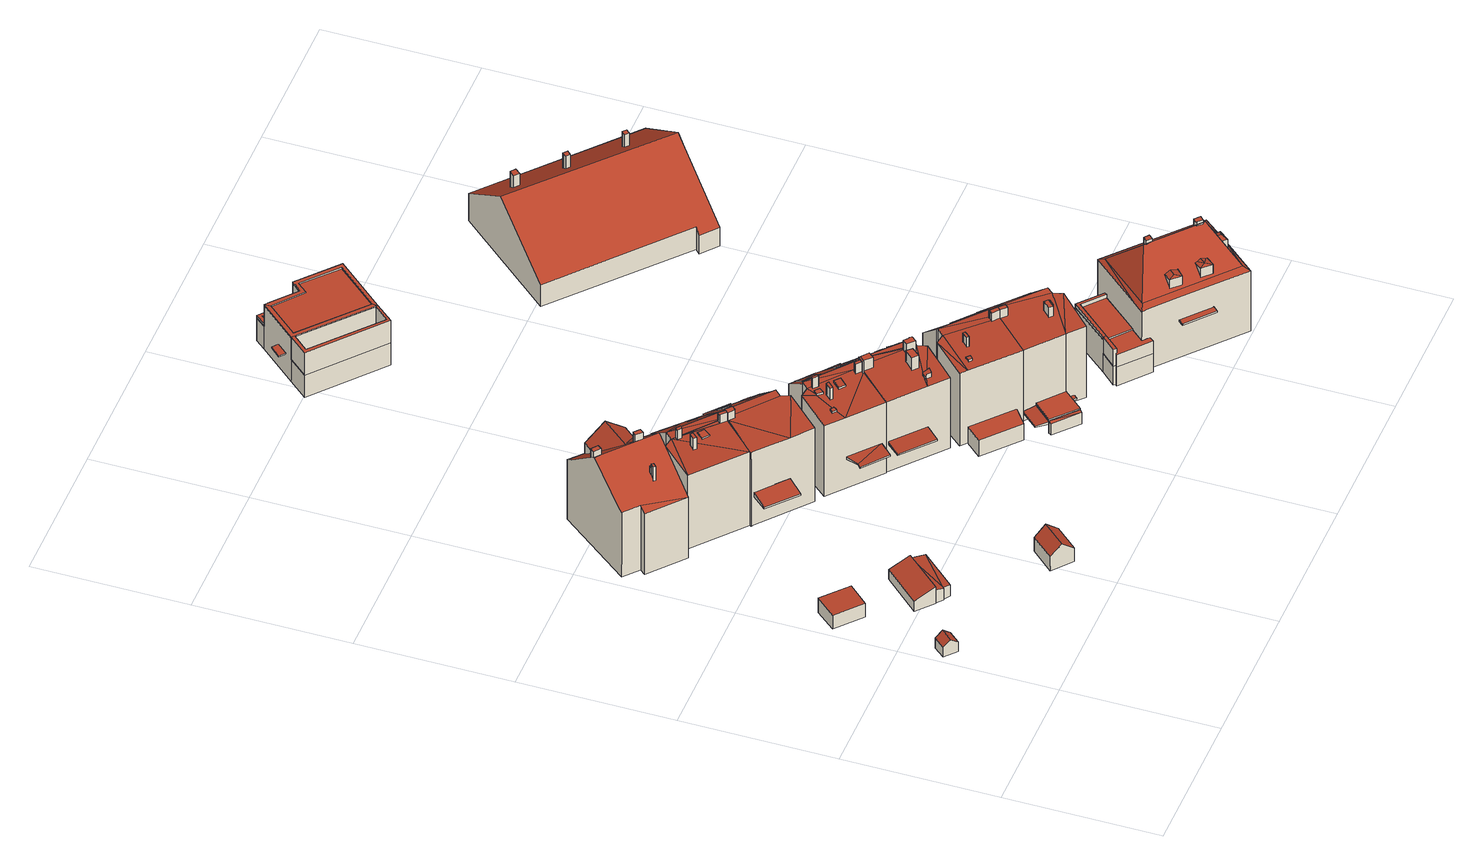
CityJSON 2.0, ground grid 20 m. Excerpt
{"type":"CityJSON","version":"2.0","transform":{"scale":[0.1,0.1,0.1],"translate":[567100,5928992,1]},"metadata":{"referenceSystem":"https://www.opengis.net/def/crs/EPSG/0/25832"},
"CityObjects":{
"building1":{"type":"Building","attributes":{"Grundfläche 2D":"3.740943","Grundhöhe NN":"1.066"},"geometry":[{"type":"Solid","lod":"3","boundaries":[[[[0,1,2,3]],[[4,0,3,5]],[[5,3,2,6,7]],[[4,5,7,8]],[[1,0,4,8,9]],[[2,1,9,6]],[[7,6,9,8]]]],"semantics":{"surfaces":[{"type":"RoofSurface"},{"type":"WallSurface"},{"type":"GroundSurface"}],"values":[[0,0,1,1,1,1,2]]}}]},
"building2":{"type":"Building","attributes":{"Grundfläche 2D":"14.213314","Grundhöhe NN":"1.284"},"geometry":[{"type":"Solid","lod":"3","boundaries":[[[[10,11,12,13]],[[11,10,14,15]],[[12,11,15,16]],[[13,12,16,17]],[[10,13,17,14]],[[15,14,17,16]]]],"semantics":{"surfaces":[{"type":"RoofSurface"},{"type":"WallSurface"},{"type":"GroundSurface"}],"values":[[0,1,1,1,1,2]]}}]},
"building3":{"type":"Building","attributes":{"Grundfläche 2D":"18.065569","Grundhöhe NN":"1.337"},"geometry":[{"type":"Solid","lod":"3","boundaries":[[[[18,19,20,21]],[[22,23,21,20]],[[23,24,18,21]],[[24,25,19,18]],[[25,22,20,19]],[[25,24,23,22]]]],"semantics":{"surfaces":[{"type":"RoofSurface"},{"type":"WallSurface"},{"type":"GroundSurface"}],"values":[[0,1,1,1,1,2]]}}]},
"building4":{"type":"Building","attributes":{"Grundfläche 2D":"13.055873","Grundhöhe NN":"1.361"},"geometry":[{"type":"Solid","lod":"3","boundaries":[[[[26,27,28,29]],[[30,26,31]],[[27,26,30]],[[32,33,29,28]],[[33,34,26,29]],[[34,35,31,26]],[[35,36,30,31]],[[36,37,27,30]],[[37,32,28,27]],[[33,32,37,36,35,34]]]],"semantics":{"surfaces":[{"type":"RoofSurface"},{"type":"WallSurface"},{"type":"GroundSurface"}],"values":[[0,0,0,1,1,1,1,1,1,2]]}}]},
"building5":{"type":"Building","attributes":{"Grundfläche 2D":"12.696480","Grundhöhe NN":"1.439"},"geometry":[{"type":"Solid","lod":"3","boundaries":[[[[38,39,40,41]],[[42,38,41,43]],[[43,41,40,44,45]],[[42,43,45,46]],[[39,38,42,46,47]],[[40,39,47,44]],[[45,44,47,46]]]],"semantics":{"surfaces":[{"type":"RoofSurface"},{"type":"WallSurface"},{"type":"GroundSurface"}],"values":[[0,0,1,1,1,1,2]]}}]},
"building6":{"type":"Building","attributes":{"Grundfläche 2D":"102.593591","Grundhöhe NN":"1.363"},"children":["building6-1","building6-2","building6-3","building6-4"],"geometry":[{"type":"Solid","lod":"3","boundaries":[[[[48,49,50,51,52,53,54]],[[55,56,57,49,48]],[[58,59,60]],[[61,62,63]],[[52,51,64,65,63,62,66]],[[67,66,62]],[[53,52,66]],[[51,50,64]],[[68,69,70,71,72,73,74,75,64,50,49,57,76,77,78]],[[79,80,58,60,63,65,64,75,74]],[[54,53,81]],[[54,81,78,77,55,48]],[[77,76,57,56,55]],[[61,63,60,82,83]],[[62,61,83,84]],[[67,62,84,85]],[[66,67,85,86]],[[66,86,87,81,53]],[[78,81,87,88]],[[68,78,88,89]],[[70,69,68,89,90]],[[80,79,74,73,72,71,70,90,91]],[[58,80,91,92]],[[59,58,92,93]],[[60,59,93,82]],[[85,84,83,82,93,92,91,90,89,88,87,86]]]],"semantics":{"surfaces":[{"type":"RoofSurface"},{"type":"WallSurface"},{"type":"GroundSurface"}],"values":[[0,0,0,0,0,0,0,0,0,0,1,1,1,1,1,1,1,1,1,1,1,1,1,1,1,2]]}}]},
"building6-1":{"type":"BuildingInstallation","parents":["building6"],"geometry":[{"type":"MultiSurface","lod":"3","boundaries":[[[94,95,96,97]],[[98,95,94,99]],[[98,100,96,95]],[[97,96,100,101]],[[94,97,101,99]]],"semantics":{"surfaces":[{"type":"RoofSurface"},{"type":"WallSurface"}],"values":[0,1,1,1,1]}}]},
"building6-2":{"type":"BuildingInstallation","parents":["building6"],"geometry":[{"type":"MultiSurface","lod":"3","boundaries":[[[102,103,104,105]],[[106,107,105,104]],[[107,108,102,105]],[[108,109,103,102]]],"semantics":{"surfaces":[{"type":"RoofSurface"},{"type":"WallSurface"}],"values":[0,1,1,1]}}]},
"building6-3":{"type":"BuildingInstallation","parents":["building6"],"geometry":[{"type":"MultiSurface","lod":"3","boundaries":[[[110,111,112,113]],[[113,112,72,73]],[[110,113,73,114]],[[111,110,114,115]],[[112,111,115,72]]],"semantics":{"surfaces":[{"type":"RoofSurface"},{"type":"WallSurface"}],"values":[0,1,1,1,1]}}]},
"building6-4":{"type":"BuildingInstallation","parents":["building6"],"geometry":[{"type":"MultiSurface","lod":"3","boundaries":[[[116,117,118,119]],[[106,104,119,118,120]],[[104,103,116,119]],[[121,117,116,103,109]],[[121,120,118,117]]],"semantics":{"surfaces":[{"type":"RoofSurface"},{"type":"WallSurface"}],"values":[0,1,1,1,1]}}]},
"building7":{"type":"Building","attributes":{"Grundfläche 2D":"84.417275","Grundhöhe NN":"1.417"},"children":["building7-1","building7-2","building7-3","building7-4","building7-5"],"geometry":[{"type":"Solid","lod":"3","boundaries":[[[[122,123,124]],[[123,125,124]],[[125,126,124]],[[127,128,122]],[[128,129,122]],[[130,131,122,131,132]],[[132,131,133,134]],[[129,135,136,137,123,122],[132,134,133,131,122,131,130]],[[138,124,126]],[[139,124,138]],[[140,138,126,141]],[[122,124,142,143]],[[127,122,143,144]],[[128,127,144,145]],[[129,128,145,146]],[[125,123,137,136,135,129,146,147]],[[126,125,147,148]],[[141,126,148,149]],[[140,141,149,150]],[[138,140,150,151]],[[139,138,151,152]],[[124,139,152,142]],[[152,151,150,149,148,147,146,145,144,143,142]]]],"semantics":{"surfaces":[{"type":"RoofSurface"},{"type":"WallSurface"},{"type":"GroundSurface"}],"values":[[0,0,0,0,0,0,0,0,0,0,0,1,1,1,1,1,1,1,1,1,1,1,2]]}}]},
"building7-1":{"type":"BuildingInstallation","parents":["building7"],"geometry":[{"type":"MultiSurface","lod":"3","boundaries":[[[153,154,155,156]],[[156,155,157,158]],[[153,156,158,159]],[[154,153,159,160]],[[155,154,160,157]]],"semantics":{"surfaces":[{"type":"RoofSurface"},{"type":"WallSurface"}],"values":[0,1,1,1,1]}}]},
"building7-2":{"type":"BuildingInstallation","parents":["building7"],"geometry":[{"type":"MultiSurface","lod":"3","boundaries":[[[161,162,163,164]],[[162,161,136,137]],[[163,162,137,130]],[[164,163,130,134]],[[161,164,134,136]]],"semantics":{"surfaces":[{"type":"RoofSurface"},{"type":"WallSurface"}],"values":[0,1,1,1,1]}}]},
"building7-3":{"type":"BuildingInstallation","parents":["building7"],"geometry":[{"type":"MultiSurface","lod":"3","boundaries":[[[165,166,167,168,169]],[[167,166,131,170]],[[168,167,170,171]],[[169,168,171,133]],[[165,169,133,132]],[[166,165,132,131]]],"semantics":{"surfaces":[{"type":"RoofSurface"},{"type":"WallSurface"}],"values":[0,1,1,1,1,1]}}]},
"building7-4":{"type":"BuildingInstallation","parents":["building7"],"geometry":[{"type":"MultiSurface","lod":"3","boundaries":[[[172,173,174,175]],[[175,174,176,177]],[[172,175,177,178]],[[173,172,178,179]],[[174,173,179,176]]],"semantics":{"surfaces":[{"type":"RoofSurface"},{"type":"WallSurface"}],"values":[0,1,1,1,1]}}]},
"building7-5":{"type":"BuildingInstallation","parents":["building7"],"geometry":[{"type":"MultiSurface","lod":"3","boundaries":[[[180,181,182,183]],[[183,182,184,185]],[[184,182,181,186]],[[187,180,183,185]],[[181,180,187,186]]],"semantics":{"surfaces":[{"type":"RoofSurface"},{"type":"WallSurface"}],"values":[0,1,1,1,1]}}]},
"building8":{"type":"Building","attributes":{"Grundfläche 2D":"90.014910","Grundhöhe NN":"1.494"},"children":["building8-1","building8-2","building8-3","building8-4"],"geometry":[{"type":"Solid","lod":"3","boundaries":[[[[188,189,190,141,191,192]],[[190,193,141]],[[188,192,194,190,189]],[[195,193,190]],[[196,197,198,199,200,191]],[[198,199,198,197]],[[201,199,198,197,202,203,204,205]],[[204,206,207,208,205]],[[209,201,205]],[[210,211,212,213,207,206,204,203,202,197,196,191,214,215]],[[205,208,207,213,216,217,209]],[[201,209,217,218]],[[199,201,218,219]],[[199,219,220,192,200]],[[192,191,200]],[[191,141,221,214]],[[141,193,222,221]],[[194,192,220,223]],[[190,194,223,224]],[[195,190,224,225]],[[193,195,225,222]],[[210,215,214,221,222,225,224,223,220,219,218,217,216,213,212,211]]]],"semantics":{"surfaces":[{"type":"RoofSurface"},{"type":"WallSurface"},{"type":"GroundSurface"}],"values":[[0,0,0,0,0,0,0,0,0,1,1,1,1,1,1,1,1,1,1,1,1,2]]}}]},
"building8-1":{"type":"BuildingInstallation","parents":["building8"],"geometry":[{"type":"MultiSurface","lod":"3","boundaries":[[[226,227,228,229]],[[227,226,230,231]],[[231,232,228,227]],[[232,233,229,228]],[[226,229,233,230]]],"semantics":{"surfaces":[{"type":"RoofSurface"},{"type":"WallSurface"}],"values":[0,1,1,1,1]}}]},
"building8-2":{"type":"BuildingInstallation","parents":["building8"],"geometry":[{"type":"MultiSurface","lod":"3","boundaries":[[[234,235,236,237,238]],[[234,238,239]],[[236,235,240,241]],[[242,239,238,237,188]],[[240,235,234,239,242,189]],[[236,241,237]]],"semantics":{"surfaces":[{"type":"RoofSurface"},{"type":"WallSurface"}],"values":[0,0,1,1,1,1]}}]},
"building8-3":{"type":"BuildingInstallation","parents":["building8"],"geometry":[{"type":"MultiSurface","lod":"3","boundaries":[[[243,161,244,245,246,247,248,249,162]],[[204,250,245,244]],[[250,251,198,252,248,247,246,245]],[[252,196,249,248]],[[196,197,202,203,204,244,161,243,162,249]]],"semantics":{"surfaces":[{"type":"RoofSurface"},{"type":"WallSurface"}],"values":[0,1,1,1,1]}}]},
"building8-4":{"type":"BuildingInstallation","parents":["building8"],"geometry":[{"type":"MultiSurface","lod":"3","boundaries":[[[253,254,255,256]],[[257,258,256,255]],[[258,259,253,256]],[[259,260,254,253]],[[260,257,255,254]],[[260,259,258,257]]],"semantics":{"surfaces":[{"type":"RoofSurface"},{"type":"WallSurface"},{"type":"OuterCeilingSurface"}],"values":[0,1,1,1,1,2]}}]},
"building9":{"type":"Building","attributes":{"Grundfläche 2D":"85.143607","Grundhöhe NN":"1.738"},"children":["building9-1","building9-2","building9-3","building9-4","building9-5","building9-6","building9-7","building9-8","building9-9","building9-10"],"geometry":[{"type":"Solid","lod":"3","boundaries":[[[[261,262,263,264,265,266,267]],[[266,265,268,269,270,261,267]],[[262,261,271,264,263]],[[272,273,274]],[[275,276,277,278,273,272,279,280,281]],[[265,282,279]],[[280,279,282,281]],[[281,276,275]],[[278,277,276,283,273]],[[265,279,272,274,284,285]],[[264,282,265]],[[282,264,286,287,281]],[[276,281,287,288]],[[283,276,288,289]],[[274,273,283,289,284]],[[290,269,268,265,285,291]],[[270,269,290,292]],[[261,270,292,293]],[[271,261,293,294]],[[264,271,294,286]],[[291,285,284,289,288,287,286,294,293,292,290]]]],"semantics":{"surfaces":[{"type":"RoofSurface"},{"type":"WallSurface"},{"type":"GroundSurface"}],"values":[[0,0,0,0,0,0,0,0,0,1,1,1,1,1,1,1,1,1,1,1,2]]}}]},
"building9-1":{"type":"BuildingInstallation","parents":["building9"],"geometry":[{"type":"MultiSurface","lod":"3","boundaries":[[[295,296,297,298,299]],[[296,295,300]],[[301,302,298,297]],[[302,303,299,298]],[[304,300,295,299,303,267]],[[301,297,296,300,304,266]]],"semantics":{"surfaces":[{"type":"RoofSurface"},{"type":"WallSurface"}],"values":[0,0,1,1,1,1]}}]},
"building9-2":{"type":"BuildingInstallation","parents":["building9"],"geometry":[{"type":"MultiSurface","lod":"3","boundaries":[[[305,306,307,308]],[[309,306,305,310]],[[311,312,308,307]],[[308,312,262,313,310,305]],[[309,310,313,314]],[[314,263,311,307,306,309]]],"semantics":{"surfaces":[{"type":"RoofSurface"},{"type":"WallSurface"}],"values":[0,0,1,1,1,1]}}]},
"building9-3":{"type":"BuildingInstallation","parents":["building9"],"geometry":[{"type":"MultiSurface","lod":"3","boundaries":[[[315,316,317,318,319,320]],[[320,319,318,321,322]],[[323,324,317,316]],[[318,317,324,321]],[[322,278,323,316,315,320]]],"semantics":{"surfaces":[{"type":"RoofSurface"},{"type":"WallSurface"}],"values":[0,1,1,1,1]}}]},
"building9-4":{"type":"BuildingInstallation","parents":["building9"],"geometry":[{"type":"MultiSurface","lod":"3","boundaries":[[[325,326,327,328,329]],[[272,279,327,326]],[[279,280,328,327]],[[330,331,325,329,328,280,332,333,334,335]],[[331,272,326,325]]],"semantics":{"surfaces":[{"type":"RoofSurface"},{"type":"WallSurface"}],"values":[0,1,1,1,1]}}]},
"building9-5":{"type":"BuildingInstallation","parents":["building9"],"geometry":[{"type":"MultiSurface","lod":"3","boundaries":[[[336,337,338,339]],[[339,338,340,341]],[[336,339,341,342]],[[337,336,342,343]],[[338,337,343,340]]],"semantics":{"surfaces":[{"type":"RoofSurface"},{"type":"WallSurface"}],"values":[0,1,1,1,1]}}]},
"building9-6":{"type":"BuildingInstallation","parents":["building9"],"geometry":[{"type":"MultiSurface","lod":"3","boundaries":[[[344,345,346,347]],[[347,346,348,349]],[[344,347,349,350]],[[345,344,350,351]],[[346,345,351,348]]],"semantics":{"surfaces":[{"type":"RoofSurface"},{"type":"WallSurface"}],"values":[0,1,1,1,1]}}]},
"building9-7":{"type":"BuildingInstallation","parents":["building9"],"geometry":[{"type":"MultiSurface","lod":"3","boundaries":[[[352,353,354,355]],[[277,354,353,356,275]],[[357,355,354,277]],[[352,355,357,358]],[[353,352,358,356]]],"semantics":{"surfaces":[{"type":"RoofSurface"},{"type":"WallSurface"}],"values":[0,1,1,1,1]}}]},
"building9-8":{"type":"BuildingInstallation","parents":["building9"],"geometry":[{"type":"MultiSurface","lod":"3","boundaries":[[[359,334,333,360]],[[332,361,360,333]],[[361,362,359,360]],[[362,335,334,359]]],"semantics":{"surfaces":[{"type":"RoofSurface"},{"type":"WallSurface"}],"values":[0,1,1,1]}}]},
"building9-9":{"type":"BuildingInstallation","parents":["building9"],"geometry":[{"type":"MultiSurface","lod":"3","boundaries":[[[363,364,365,366,367]],[[365,364,368,369]],[[370,367,366,365,369,371]],[[363,367,370,372]],[[364,363,372,368]]],"semantics":{"surfaces":[{"type":"RoofSurface"},{"type":"WallSurface"}],"values":[0,1,1,1,1]}}]},
"building9-10":{"type":"BuildingInstallation","parents":["building9"],"geometry":[{"type":"MultiSurface","lod":"3","boundaries":[[[373,374,375]],[[375,374,376,377,378]],[[379,380,373,375]],[[380,381,374,373]],[[381,382,376,374]],[[382,383,384,378,377,376]],[[384,379,375,378]],[[384,383,382,381,380,379]]],"semantics":{"surfaces":[{"type":"RoofSurface"},{"type":"WallSurface"},{"type":"OuterCeilingSurface"}],"values":[0,0,1,1,1,1,1,2]}}]},
"building10":{"type":"Building","attributes":{"Grundfläche 2D":"87.648435","Grundhöhe NN":"1.818"},"children":["building10-1","building10-2","building10-3","building10-4","building10-5","building10-6","building10-7","building10-8"],"geometry":[{"type":"Solid","lod":"3","boundaries":[[[[385,386,387,388,389,390,265,391,392]],[[388,393,394,265,390,389]],[[395,393,388]],[[396,397,391]],[[386,385,392,391,397,398,388,387]],[[399,400,401,402,403]],[[403,404,405,406,401,400,399]],[[407,408,409,410,401,406,405,404,411,412]],[[413,414,407,412,411,404,415,416]],[[391,417,415]],[[417,407,414]],[[417,414,413]],[[415,417,413,416]],[[401,410,409,418,419,420,402]],[[403,402,420,421]],[[404,403,421,422]],[[423,391,415,404,422,424]],[[265,417,391]],[[408,407,417,265,425,418,409]],[[396,391,423,426]],[[397,396,426,427]],[[398,397,427,428]],[[388,398,428,429]],[[395,388,429,430]],[[393,395,430,431]],[[265,394,393,431,432,425]],[[419,418,425,432,431,430,429,428,427,426,423,424,422,421,420]]]],"semantics":{"surfaces":[{"type":"RoofSurface"},{"type":"WallSurface"},{"type":"GroundSurface"}],"values":[[0,0,0,0,0,0,0,0,0,0,0,0,0,1,1,1,1,1,1,1,1,1,1,1,1,1,2]]}}]},
"building10-1":{"type":"BuildingInstallation","parents":["building10"],"geometry":[{"type":"MultiSurface","lod":"3","boundaries":[[[433,434,435]],[[436,437,433,435,438]],[[439,438,435,434,440,389]],[[436,438,439,441]],[[437,436,441,442]],[[440,434,433,437,442,390]]],"semantics":{"surfaces":[{"type":"RoofSurface"},{"type":"WallSurface"}],"values":[0,0,1,1,1,1]}}]},
"building10-2":{"type":"BuildingInstallation","parents":["building10"],"geometry":[{"type":"MultiSurface","lod":"3","boundaries":[[[443,444,445,446,447]],[[448,447,446]],[[385,446,445,449]],[[450,451,444,443]],[[451,449,445,444]],[[385,452,448,446]],[[450,443,447,448,452,392]]],"semantics":{"surfaces":[{"type":"RoofSurface"},{"type":"WallSurface"}],"values":[0,0,1,1,1,1,1]}}]},
"building10-3":{"type":"BuildingInstallation","parents":["building10"],"geometry":[{"type":"MultiSurface","lod":"3","boundaries":[[[453,454,455]],[[456,457,453,455,458]],[[459,458,455,454,460,387]],[[456,458,459,461]],[[457,456,461,462]],[[460,454,453,457,462,386]]],"semantics":{"surfaces":[{"type":"RoofSurface"},{"type":"WallSurface"}],"values":[0,0,1,1,1,1]}}]},
"building10-4":{"type":"BuildingInstallation","parents":["building10"],"geometry":[{"type":"MultiSurface","lod":"3","boundaries":[[[463,464,465,466,467,468,469,470,471,472]],[[473,406,474,470,469,468]],[[474,400,475,476,463,472,471,470]],[[476,477,464,463]],[[477,399,405,473,468,467,466,465,464]]],"semantics":{"surfaces":[{"type":"RoofSurface"},{"type":"WallSurface"}],"values":[0,1,1,1,1]}}]},
"building10-5":{"type":"BuildingInstallation","parents":["building10"],"geometry":[{"type":"MultiSurface","lod":"3","boundaries":[[[478,479,480,481,482,483,484]],[[412,485,480,479]],[[485,486,481,480]],[[482,481,486,411]],[[483,482,411,416]],[[416,413,484,483]],[[413,414,478,484]],[[414,412,479,478]]],"semantics":{"surfaces":[{"type":"RoofSurface"},{"type":"WallSurface"}],"values":[0,1,1,1,1,1,1,1]}}]},
"building10-6":{"type":"BuildingInstallation","parents":["building10"],"geometry":[{"type":"MultiSurface","lod":"3","boundaries":[[[487,488,489,490]],[[490,489,491,492]],[[487,490,492,493]],[[488,487,493,494]],[[489,488,494,491]]],"semantics":{"surfaces":[{"type":"RoofSurface"},{"type":"WallSurface"}],"values":[0,1,1,1,1]}}]},
"building10-7":{"type":"BuildingInstallation","parents":["building10"],"geometry":[{"type":"MultiSurface","lod":"3","boundaries":[[[495,496,497,498]],[[498,497,408,499]],[[495,498,499,500]],[[496,495,500,407]],[[497,496,407,408]]],"semantics":{"surfaces":[{"type":"RoofSurface"},{"type":"WallSurface"}],"values":[0,1,1,1,1]}}]},
"building10-8":{"type":"BuildingInstallation","parents":["building10"],"geometry":[{"type":"MultiSurface","lod":"3","boundaries":[[[501,502,503,504]],[[505,506,504,503]],[[506,507,501,504]],[[507,508,502,501]],[[508,505,503,502]],[[508,507,506,505]]],"semantics":{"surfaces":[{"type":"RoofSurface"},{"type":"WallSurface"},{"type":"OuterCeilingSurface"}],"values":[0,1,1,1,1,2]}}]},
"building11":{"type":"Building","attributes":{"Grundfläche 2D":"1.623348","Grundhöhe NN":"1.945"},"geometry":[{"type":"Solid","lod":"3","boundaries":[[[[509,510,511]],[[509,511,512]],[[513,514,511,510]],[[514,515,512,511]],[[515,516,509,512]],[[516,513,510,509]],[[516,515,514,513]]]],"semantics":{"surfaces":[{"type":"RoofSurface"},{"type":"WallSurface"},{"type":"GroundSurface"}],"values":[[0,0,1,1,1,1,2]]}}]},
"building12":{"type":"Building","attributes":{"Grundfläche 2D":"104.141865","Grundhöhe NN":"1.623"},"children":["building12-1","building12-2","building12-3","building12-4"],"geometry":[{"type":"Solid","lod":"3","boundaries":[[[[517,518,519,520,521]],[[519,522,520]],[[523,524,521]],[[525,524,523]],[[517,521,524,526,518]],[[527,528,529,530,520,522]],[[531,528,527]],[[532,533,534,535]],[[521,520,536,537]],[[523,521,537,538]],[[525,523,538,539]],[[534,540,541,542,543,526,524,525,539,544,535]],[[519,518,526,543,542,541,545,522]],[[530,529,546,547]],[[520,530,547,536]],[[527,522,545,548]],[[531,527,548,549]],[[528,531,549,550]],[[529,528,550,546]],[[532,535,544,551]],[[534,533,552,540]],[[533,532,551,552]],[[538,537,536,547,546,550,549,548,545,541,540,552,551,544,539]]]],"semantics":{"surfaces":[{"type":"RoofSurface"},{"type":"WallSurface"},{"type":"GroundSurface"}],"values":[[0,0,0,0,0,0,0,0,1,1,1,1,1,1,1,1,1,1,1,1,1,1,2]]}}]},
"building12-1":{"type":"BuildingInstallation","parents":["building12"],"geometry":[{"type":"MultiSurface","lod":"3","boundaries":[[[553,554,555,556,557]],[[519,558,555,554]],[[555,558,559,556]],[[517,560,557,556,559]],[[560,518,553,557]],[[518,519,554,553]]],"semantics":{"surfaces":[{"type":"RoofSurface"},{"type":"WallSurface"}],"values":[0,1,1,1,1,1]}}]},
"building12-2":{"type":"BuildingInstallation","parents":["building12"],"geometry":[{"type":"MultiSurface","lod":"3","boundaries":[[[561,562,563,564]],[[564,563,565,566]],[[561,564,566,567]],[[562,561,567,568]],[[563,562,568,565]]],"semantics":{"surfaces":[{"type":"RoofSurface"},{"type":"WallSurface"}],"values":[0,1,1,1,1]}}]},
"building12-3":{"type":"BuildingInstallation","parents":["building12"],"geometry":[{"type":"MultiSurface","lod":"3","boundaries":[[[569,570,571,572]],[[572,571,573,574]],[[569,572,574,575]],[[570,569,575,576]],[[571,570,576,573]]],"semantics":{"surfaces":[{"type":"RoofSurface"},{"type":"WallSurface"}],"values":[0,1,1,1,1]}}]},
"building12-4":{"type":"BuildingInstallation","parents":["building12"],"geometry":[{"type":"MultiSurface","lod":"3","boundaries":[[[543,577,578,579]],[[580,581,579,578]],[[581,542,543,579]],[[582,580,578,577]],[[542,582,577,543]],[[582,542,581,580]]],"semantics":{"surfaces":[{"type":"RoofSurface"},{"type":"WallSurface"},{"type":"OuterCeilingSurface"}],"values":[0,1,1,1,1,2]}}]},
"building13":{"type":"Building","attributes":{"Grundfläche 2D":"87.206377","Grundhöhe NN":"1.945"},"children":["building13-1","building13-2","building13-3","building13-4","building13-5"],"geometry":[{"type":"Solid","lod":"3","boundaries":[[[[519,583,526,584,585,522]],[[585,586,522]],[[587,588,584]],[[588,585,584]],[[589,527,590]],[[591,590,522]],[[589,590,591]],[[591,522,586]],[[592,593,591,586,594]],[[526,583,519,522,595,596]],[[597,584,526,596,598,599]],[[600,599,597,584,597,599,598,601]],[[584,597,599,600,601,598,602,587]],[[588,587,602,603]],[[585,588,603,604]],[[586,585,604,605]],[[522,590,527,606,595]],[[594,586,605,607]],[[592,594,607,608]],[[593,592,608,609]],[[591,593,609,610]],[[589,591,610,611]],[[527,589,611,606]],[[611,610,609,608,607,605,604,603,602,598,596,595,606]]]],"semantics":{"surfaces":[{"type":"RoofSurface"},{"type":"WallSurface"},{"type":"GroundSurface"}],"values":[[0,0,0,0,0,0,0,0,0,1,1,1,1,1,1,1,1,1,1,1,1,1,1,2]]}}]},
"building13-1":{"type":"BuildingInstallation","parents":["building13"],"geometry":[{"type":"MultiSurface","lod":"3","boundaries":[[[612,613,614,615]],[[615,614,616,617]],[[612,615,617,618]],[[613,612,618,619]],[[614,613,619,616]]],"semantics":{"surfaces":[{"type":"RoofSurface"},{"type":"WallSurface"}],"values":[0,1,1,1,1]}}]},
"building13-2":{"type":"BuildingInstallation","parents":["building13"],"geometry":[{"type":"MultiSurface","lod":"3","boundaries":[[[620,621,622,623]],[[623,622,624,625]],[[620,623,625,626]],[[621,620,626,627]],[[622,621,627,624]]],"semantics":{"surfaces":[{"type":"RoofSurface"},{"type":"WallSurface"}],"values":[0,1,1,1,1]}}]},
"building13-3":{"type":"BuildingInstallation","parents":["building13"],"geometry":[{"type":"MultiSurface","lod":"3","boundaries":[[[554,553,628,629]],[[519,583,553,554]],[[583,630,628,553]],[[628,630,631,629]],[[631,519,554,629]]],"semantics":{"surfaces":[{"type":"RoofSurface"},{"type":"WallSurface"}],"values":[0,1,1,1,1]}}]},
"building13-4":{"type":"BuildingInstallation","parents":["building13"],"geometry":[{"type":"MultiSurface","lod":"3","boundaries":[[[632,633,597,634]],[[633,632,511,510]],[[597,633,510,599]],[[597,599,635,634]],[[632,634,635,511]],[[599,510,511,635]]],"semantics":{"surfaces":[{"type":"RoofSurface"},{"type":"WallSurface"},{"type":"OuterCeilingSurface"}],"values":[0,1,1,1,1,2]}}]},
"building13-5":{"type":"BuildingInstallation","parents":["building13"],"geometry":[{"type":"MultiSurface","lod":"3","boundaries":[[[636,637,638,600]],[[638,639,601,600]],[[637,636,640,641]],[[638,637,641,639]],[[636,600,601,640]],[[641,640,601,639]]],"semantics":{"surfaces":[{"type":"RoofSurface"},{"type":"WallSurface"},{"type":"OuterCeilingSurface"}],"values":[0,1,1,1,1,2]}}]},
"building14":{"type":"Building","attributes":{"Grundfläche 2D":"131.048389","Grundhöhe NN":"1.083"},"children":["building14-1","building14-2","building14-3","building14-4"],"geometry":[{"type":"MultiSurface","lod":"3","boundaries":[[[642,643,644,645,646,647,648,649,650,651,652,653,654,655]],[[656,657,658,659,660,661,662,663,664,665,666]],[[667,668,669,670,671,672,673]],[[674,675,676,677,678,679,680,681]],[[662,661,650,649]],[[661,660,651,650]],[[652,651,660,659]],[[653,652,659,658]],[[657,682,655,654]],[[682,683,642,655]],[[683,684,685,686,645,644,643,642]],[[686,687,688,663,648,647,646,645]],[[664,663,689,681,690,691,670]],[[668,667,673,657,656,666,665,664,670,669]],[[657,673,692,693,682]],[[683,682,693,694,679,695]],[[683,695,679,678,677,676,686,685,684]],[[681,689,663,688,687,686,676,675,674]],[[671,670,691,696]],[[672,671,696,697]],[[673,672,697,692]],[[680,679,694,698]],[[681,680,698,690]],[[696,691,690,698,694,693,692,697]]],"semantics":{"surfaces":[{"type":"RoofSurface"},{"type":"WallSurface"},{"type":"GroundSurface"}],"values":[0,0,0,0,1,1,1,1,1,1,1,1,1,1,1,1,1,1,1,1,1,1,1,2]}}]},
"building14-1":{"type":"BuildingInstallation","parents":["building14"],"geometry":[{"type":"MultiSurface","lod":"3","boundaries":[[[649,648,699,700,701,702,654,653,703]],[[663,664,699,648]],[[702,701,700,665,666,656]],[[703,653,658,704]],[[704,662,649,703]]],"semantics":{"surfaces":[{"type":"RoofSurface"},{"type":"WallSurface"}],"values":[0,1,1,1,1]}}]},
"building14-2":{"type":"BuildingInstallation","parents":["building14"],"geometry":[{"type":"MultiSurface","lod":"3","boundaries":[[[705,654,702,706,707,700,699,708]],[[709,706,702,656,667]],[[707,706,709,710]],[[669,665,700,707,710]],[[664,665,669,670]],[[670,671,708,699,664]],[[671,672,705,708]],[[673,657,654,705,672]],[[656,657,673,667]]],"semantics":{"surfaces":[{"type":"RoofSurface"},{"type":"WallSurface"}],"values":[0,1,1,1,1,1,1,1,1]}}]},
"building14-3":{"type":"BuildingInstallation","parents":["building14"],"geometry":[{"type":"MultiSurface","lod":"3","boundaries":[[[689,711,712,713,695,714]],[[674,711,689,681]],[[712,711,674,715]],[[713,712,715,678]],[[679,695,713,678]],[[679,680,714,695]],[[680,681,689,714]]],"semantics":{"surfaces":[{"type":"RoofSurface"},{"type":"WallSurface"}],"values":[0,1,1,1,1,1,1]}}]},
"building14-4":{"type":"BuildingInstallation","parents":["building14"],"geometry":[{"type":"MultiSurface","lod":"3","boundaries":[[[716,717,718,719]],[[720,721,719,718]],[[721,722,716,719]],[[722,723,717,716]],[[723,720,718,717]],[[723,722,721,720]]],"semantics":{"surfaces":[{"type":"RoofSurface"},{"type":"WallSurface"},{"type":"OuterCeilingSurface"}],"values":[0,1,1,1,1,2]}}]},
"building15":{"type":"Building","attributes":{"Grundfläche 2D":"38.434190","Grundhöhe NN":"1.789"},"children":["building15-1","building15-2"],"geometry":[{"type":"MultiSurface","lod":"3","boundaries":[[[724,725,726,727,728,729,730,731]],[[732,733,734,735,736]],[[737,738,739,740,741,742]],[[743,744,725,724]],[[744,745,726,725]],[[735,746,730,729]],[[746,747,731,730]],[[747,743,724,731]],[[748,744,743,749]],[[745,744,748,750]],[[734,733,751,752]],[[735,734,752,753]],[[746,735,753,754]],[[747,746,754,755]],[[743,747,755,749]],[[738,737,726,745,750,756,739]],[[740,739,756,757]],[[740,757,751,733,741]],[[737,742,727,726]],[[727,742,741,733,732]],[[755,754,753,752,751,757,756,750,748,749]]],"semantics":{"surfaces":[{"type":"RoofSurface"},{"type":"WallSurface"},{"type":"GroundSurface"}],"values":[0,0,0,1,1,1,1,1,1,1,1,1,1,1,1,1,1,1,1,1,2]}}]},
"building15-1":{"type":"BuildingInstallation","parents":["building15"],"geometry":[{"type":"MultiSurface","lod":"3","boundaries":[[[758,759,760,761,762]],[[759,728,727,742,760]],[[742,727,732,733,741]],[[734,762,761,741,733]],[[735,729,728,759,758,762,734]]],"semantics":{"surfaces":[{"type":"RoofSurface"},{"type":"WallSurface"}],"values":[0,1,1,1,1]}}]},
"building15-2":{"type":"BuildingInstallation","parents":["building15"],"geometry":[{"type":"MultiSurface","lod":"3","boundaries":[[[761,760,763,764,765,766]],[[742,767,763,760]],[[767,738,764,763]],[[738,739,765,764]],[[739,740,766,765]],[[740,741,761,766]]],"semantics":{"surfaces":[{"type":"RoofSurface"},{"type":"WallSurface"}],"values":[0,1,1,1,1,1]}}]},
"building16":{"type":"Building","attributes":{"Grundfläche 2D":"150.722798","Grundhöhe NN":"1.793"},"children":["building16-1","building16-2","building16-3","building16-4","building16-5","building16-6","building16-7"],"geometry":[{"type":"Solid","lod":"3","boundaries":[[[[768,769,770]],[[771,770,769,772]],[[768,773,774,769]],[[775,776,777,778,774,773]],[[779,778,777]],[[771,772,779]],[[772,778,779]],[[780,781,782,783,784,785,772,769]],[[784,783,782,781,780,774,778,785]],[[785,778,772]],[[780,769,774]],[[773,768,770,786,748]],[[787,777,776,775,773,748,749]],[[771,779,777,787,788]],[[770,771,788,786]],[[787,749,748,786,788]]]],"semantics":{"surfaces":[{"type":"RoofSurface"},{"type":"WallSurface"},{"type":"GroundSurface"}],"values":[[0,0,0,0,0,0,0,0,0,0,0,1,1,1,1,2]]}}]},
"building16-1":{"type":"BuildingInstallation","parents":["building16"],"geometry":[{"type":"MultiSurface","lod":"3","boundaries":[[[789,790,791,792,793]],[[794,781,795,791,790,789]],[[795,796,792,791]],[[796,782,797,793,792]],[[789,793,797,794]]],"semantics":{"surfaces":[{"type":"RoofSurface"},{"type":"WallSurface"}],"values":[0,1,1,1,1]}}]},
"building16-2":{"type":"BuildingInstallation","parents":["building16"],"geometry":[{"type":"MultiSurface","lod":"3","boundaries":[[[798,799,800]],[[799,801,802,800]],[[799,798,803,801]],[[803,798,804]],[[805,804,798,800]],[[800,802,805]]],"semantics":{"surfaces":[{"type":"RoofSurface"},{"type":"WallSurface"}],"values":[0,0,0,1,1,1]}}]},
"building16-3":{"type":"BuildingInstallation","parents":["building16"],"geometry":[{"type":"MultiSurface","lod":"3","boundaries":[[[806,807,808,809,810,811]],[[812,783,813,809,808,807]],[[810,809,813,814]],[[815,806,811,810,814,784]],[[816,812,807,806,815]]],"semantics":{"surfaces":[{"type":"RoofSurface"},{"type":"WallSurface"}],"values":[0,1,1,1,1]}}]},
"building16-4":{"type":"BuildingInstallation","parents":["building16"],"geometry":[{"type":"MultiSurface","lod":"3","boundaries":[[[817,818,819,820,821]],[[819,818,822]],[[822,818,817,823,824]],[[820,819,825]],[[822,824,826]],[[826,825,819,822]]],"semantics":{"surfaces":[{"type":"RoofSurface"},{"type":"WallSurface"}],"values":[0,0,0,1,1,1]}}]},
"building16-5":{"type":"BuildingInstallation","parents":["building16"],"geometry":[{"type":"MultiSurface","lod":"3","boundaries":[[[827,828,829,830]],[[828,827,831]],[[827,830,832,833]],[[833,834,827]],[[827,834,835,831]],[[829,828,836]],[[831,835,837]],[[837,836,828,831]]],"semantics":{"surfaces":[{"type":"RoofSurface"},{"type":"WallSurface"}],"values":[0,0,0,0,0,1,1,1]}}]},
"building16-6":{"type":"BuildingInstallation","parents":["building16"],"geometry":[{"type":"MultiSurface","lod":"3","boundaries":[[[838,839,840,841,842]],[[843,844,841,840]],[[843,840,839,845]],[[844,846,842,841]],[[846,847,845,839,838,842]]],"semantics":{"surfaces":[{"type":"RoofSurface"},{"type":"WallSurface"}],"values":[0,1,1,1,1]}}]},
"building16-7":{"type":"BuildingInstallation","parents":["building16"],"geometry":[{"type":"MultiSurface","lod":"3","boundaries":[[[848,849,850,851]],[[852,853,851,850]],[[853,854,848,851]],[[854,855,849,848]],[[855,852,850,849]],[[855,854,853,852]]],"semantics":{"surfaces":[{"type":"RoofSurface"},{"type":"WallSurface"},{"type":"OuterCeilingSurface"}],"values":[0,1,1,1,1,2]}}]},
"building17":{"type":"Building","attributes":{"Grundfläche 2D":"408.248377","Grundhöhe NN":"1.212"},"children":["building17-1","building17-2","building17-3"],"geometry":[{"type":"Solid","lod":"3","boundaries":[[[[856,857,858,859]],[[860,861,858,857,862,863,864]],[[862,857,856,865,866]],[[863,862,866,867]],[[864,863,867,868]],[[860,864,868,869]],[[859,858,861,860,869,870]],[[856,859,870,865]],[[870,869,868,867,866,865]]]],"semantics":{"surfaces":[{"type":"RoofSurface"},{"type":"WallSurface"},{"type":"GroundSurface"}],"values":[[0,0,1,1,1,1,1,1,2]]}}]},
"building17-1":{"type":"BuildingInstallation","parents":["building17"],"geometry":[{"type":"MultiSurface","lod":"3","boundaries":[[[871,872,873,874]],[[874,873,875,876]],[[871,874,876,877]],[[872,871,877,878]],[[873,872,878,875]]],"semantics":{"surfaces":[{"type":"RoofSurface"},{"type":"WallSurface"}],"values":[0,1,1,1,1]}}]},
"building17-2":{"type":"BuildingInstallation","parents":["building17"],"geometry":[{"type":"MultiSurface","lod":"3","boundaries":[[[879,880,881,882]],[[882,881,883,884]],[[879,882,884,885]],[[880,879,885,886]],[[881,880,886,883]]],"semantics":{"surfaces":[{"type":"RoofSurface"},{"type":"WallSurface"}],"values":[0,1,1,1,1]}}]},
"building17-3":{"type":"BuildingInstallation","parents":["building17"],"geometry":[{"type":"MultiSurface","lod":"3","boundaries":[[[887,888,889,890]],[[890,889,891,892]],[[887,890,892,893]],[[888,887,893,894]],[[889,888,894,891]]],"semantics":{"surfaces":[{"type":"RoofSurface"},{"type":"WallSurface"}],"values":[0,1,1,1,1]}}]}
},
"vertices":[
[30,155,24],[22,161,16],[10,147,16],[17,140,24],[37,148,16],[25,134,16],[10,147,1],[25,134,1],[37,148,1],[22,161,1],
[32,309,26],[11,284,24],[43,255,24],[65,280,26],[32,309,3],[11,284,3],[43,255,3],[65,280,3],
[115,252,18],[72,205,18],[93,186,29],[136,233,28],[93,186,3],[136,233,3],[115,252,3],[72,205,3],
[102,180,22],[136,233,24],[93,186,24],[101,179,22],[151,219,21],[110,174,21],[93,186,4],[101,179,4],[102,180,4],[110,174,4],[151,219,4],[136,233,4],
[203,69,39],[216,59,25],[242,88,25],[229,99,39],[191,80,25],[217,109,25],[242,88,4],[217,109,4],[191,80,4],[216,59,4],
[124,605,135],[94,569,135],[96,569,134],[102,570,131],[130,573,114],[132,573,113],[145,588,113],[103,623,113],[102,621,113],[90,608,113],[32,528,104],[26,521,98],[70,483,98],[124,545,134],[115,553,134],[115,535,145],[92,555,145],[100,548,145],[131,571,115],[130,570,116],[109,620,96],[104,624,96],[87,639,96],[81,631,103],[55,598,138],[51,593,143],[49,591,145],[57,585,145],[102,621,98],[103,623,97],[108,619,97],[15,549,107],[13,545,104],[145,588,99],[70,483,4],[124,545,4],[115,553,4],[130,570,4],[131,571,4],[145,588,4],[108,619,4],[109,620,4],[87,639,4],[13,545,4],[32,528,4],[26,521,4],
[105,555,153],[98,561,153],[94,557,153],[101,550,153],[98,561,138],[105,555,138],[94,557,143],[101,550,143],
[70,531,133],[68,528,133],[70,526,133],[72,529,133],[70,526,120],[72,529,123],[70,531,123],[68,528,120],
[59,587,152],[63,592,152],[55,598,152],[51,593,152],[59,587,143],[63,592,138],
[68,528,138],[64,524,138],[66,522,138],[70,526,138],[66,522,116],[64,524,116],
[133,527,123],[188,481,124],[141,536,124],[195,488,125],[196,489,125],[120,529,123],[85,489,118],[148,435,118],[180,486,124],[137,523,123],[142,519,123],[142,518,123],[177,483,124],[184,475,124],[184,476,124],[187,479,124],[193,537,94],[165,563,94],[195,540,91],[219,518,91],[141,536,4],[133,527,4],[120,529,4],[85,489,4],[148,435,4],[195,488,4],[196,489,4],[219,518,4],[195,540,4],[193,537,4],[165,563,4],
[132,503,139],[126,497,139],[129,494,139],[135,501,139],[129,494,121],[135,501,122],[132,503,122],[126,497,121],
[184,476,137],[187,479,137],[180,486,137],[177,483,137],
[142,519,138],[137,523,138],[134,520,138],[139,516,138],[142,518,138],[134,520,123],[139,516,123],
[153,502,124],[146,493,124],[154,487,124],[161,496,124],[154,487,122],[161,496,123],[153,502,123],[146,493,122],
[181,519,115],[186,514,115],[192,521,107],[187,526,106],[192,521,106],[187,526,105],[186,514,114],[181,519,114],
[250,466,110],[249,479,101],[248,494,91],[195,488,126],[251,440,126],[221,519,91],[276,469,91],[249,495,91],[188,481,125],[187,479,125],[195,473,125],[244,432,126],[251,440,127],[249,421,126],[185,477,125],[184,476,125],[184,475,125],[186,399,119],[148,435,119],[146,433,119],[149,431,119],[212,378,119],[185,477,5],[184,476,5],[148,435,5],[146,433,5],[195,488,5],[187,479,5],[149,431,5],[212,378,5],[249,421,5],[244,432,5],[251,440,5],[219,518,5],[221,519,5],[276,469,5],[248,494,5],[249,495,5],
[223,485,113],[230,494,102],[222,502,102],[214,493,113],[223,485,112],[230,494,101],[222,502,101],[214,493,112],
[249,479,102],[247,481,102],[240,472,112],[248,464,112],[250,466,111],[256,473,102],[247,481,101],[240,472,111],[256,473,101],
[185,477,137],[184,475,137],[191,469,137],[192,469,137],[195,473,137],[196,474,137],[188,481,137],[191,469,125],[192,469,125],[196,474,125],
[133,412,51],[170,380,51],[186,399,56],[149,431,56],[186,399,49],[149,431,49],[133,412,49],[170,380,49],
[330,421,92],[321,420,97],[296,419,111],[279,417,120],[334,371,123],[332,389,112],[332,398,106],[358,398,91],[359,399,90],[331,422,90],[303,443,92],[320,356,121],[244,351,116],[285,316,116],[264,394,122],[257,410,122],[264,394,121],[252,369,118],[326,362,122],[325,364,122],[270,408,123],[279,417,123],[222,370,116],[285,316,7],[334,371,7],[279,417,7],[270,408,7],[257,410,7],[222,370,7],[359,399,7],[358,398,7],[331,422,7],[330,421,7],[303,443,7],
[332,398,107],[332,389,113],[335,386,113],[346,399,99],[338,405,99],[327,393,113],[335,386,112],[346,399,98],[338,405,98],[327,393,112],
[321,420,98],[296,419,112],[310,406,113],[322,419,98],[292,422,112],[304,435,98],[310,406,112],[322,419,97],[304,435,97],[292,422,111],
[252,369,120],[248,372,120],[244,368,120],[249,364,120],[251,366,120],[253,369,120],[249,364,118],[253,369,118],[248,372,118],[244,368,118],
[319,357,139],[320,356,139],[326,362,139],[325,364,139],[320,359,139],[319,357,122],[319,357,121],[323,362,122],[323,362,137],[320,359,137],[320,359,122],
[269,384,139],[263,377,138],[266,375,138],[272,382,139],[266,375,120],[272,382,121],[269,384,121],[263,377,120],
[290,368,124],[298,377,125],[291,383,125],[283,374,124],[291,383,122],[283,374,121],[290,368,121],[298,377,122],
[274,394,124],[268,399,124],[264,394,124],[269,388,124],[268,399,122],[269,388,121],[274,394,122],
[314,364,137],[317,367,137],[317,367,122],[314,364,122],
[274,404,139],[272,402,139],[278,397,139],[279,399,139],[280,399,139],[272,402,123],[278,397,123],[280,399,123],[279,399,123],[274,404,123],
[244,351,56],[239,334,54],[280,320,56],[234,330,54],[235,329,54],[266,304,54],[280,320,52],[244,351,52],[239,334,52],[234,330,52],[235,329,52],[266,304,52],
[386,347,109],[385,356,103],[385,360,100],[383,374,91],[364,373,104],[352,372,112],[389,322,126],[387,341,113],[359,399,89],[358,398,89],[385,376,89],[412,346,93],[409,349,93],[410,350,91],[345,287,119],[339,285,118],[327,280,117],[350,260,117],[386,301,124],[382,313,125],[342,290,119],[337,287,118],[326,362,125],[320,356,124],[285,316,117],[287,314,117],[378,317,125],[369,325,125],[376,320,125],[375,320,125],[383,314,125],[378,318,125],[334,371,126],[285,316,8],[287,314,8],[350,260,8],[386,301,8],[382,313,8],[389,322,8],[383,314,8],[334,371,8],[412,346,8],[409,349,8],[410,350,8],[383,374,8],[385,376,8],[359,399,8],[358,398,8],
[352,372,113],[358,366,113],[364,373,105],[358,384,100],[349,374,113],[367,376,100],[367,376,99],[358,366,112],[358,384,99],[349,374,112],
[391,338,114],[399,347,101],[393,354,101],[386,347,110],[387,341,114],[384,344,114],[393,354,100],[391,338,113],[399,347,100],[384,344,113],
[385,356,104],[387,358,101],[385,360,101],[372,355,113],[379,349,113],[380,364,101],[380,364,100],[387,358,100],[372,355,112],[379,349,112],
[343,281,126],[347,285,127],[345,287,126],[342,290,124],[341,291,124],[341,291,123],[337,287,123],[337,286,122],[339,285,124],[342,281,126],[341,291,119],[337,286,118],[342,281,118],[343,281,118],[347,285,119],
[375,320,140],[369,325,140],[364,319,140],[373,311,140],[378,317,140],[378,318,140],[376,320,140],[364,319,124],[373,311,124],
[343,305,140],[350,299,140],[359,310,140],[353,316,140],[359,310,122],[353,316,123],[343,305,121],[350,299,121],
[335,355,140],[326,362,140],[320,356,140],[329,348,140],[329,348,124],[335,355,125],
[271,297,53],[311,262,53],[327,280,55],[287,314,55],[327,280,51],[287,314,51],[271,297,51],[311,262,51],
[440,130,27],[443,133,28],[412,161,28],[410,157,26],[443,133,9],[412,161,9],[410,157,9],[440,130,9],
[451,246,126],[459,238,126],[463,242,126],[415,299,127],[407,290,126],[470,251,127],[394,292,126],[367,245,119],[359,252,119],[422,196,119],[496,280,90],[467,301,92],[439,326,93],[415,300,126],[469,303,90],[349,225,31],[394,185,31],[416,202,31],[367,245,31],[415,299,6],[407,290,6],[394,292,6],[359,252,6],[416,202,6],[422,196,6],[422,196,22],[422,196,24],[367,245,6],[470,251,6],[439,326,6],[415,300,6],[496,280,6],[469,303,6],[467,301,6],[349,225,6],[394,185,6],
[459,238,138],[463,242,138],[454,250,138],[454,249,138],[450,245,138],[454,250,126],[454,249,126],[450,245,126],
[384,253,123],[380,248,123],[384,245,123],[388,249,123],[384,245,120],[388,249,121],[384,253,121],[380,248,120],
[407,265,138],[401,258,138],[403,256,138],[409,263,138],[403,256,123],[409,263,124],[407,265,124],[401,258,123],
[402,174,24],[413,161,26],[435,185,26],[413,161,22],[435,185,22],[402,174,22],
[459,238,125],[466,159,119],[519,195,127],[526,203,127],[486,141,119],[523,182,127],[523,256,90],[496,280,91],[521,254,93],[546,230,94],[548,232,92],[548,229,94],[470,251,9],[422,196,9],[466,159,30],[466,159,9],[466,159,28],[466,159,20],[466,159,18],[486,141,9],[523,182,9],[519,195,9],[526,203,9],[496,280,9],[548,229,9],[546,230,9],[548,232,9],[521,254,9],[523,256,9],
[497,191,127],[501,187,127],[507,194,127],[503,197,127],[507,194,126],[503,197,126],[497,191,124],[501,187,124],
[482,186,138],[486,182,138],[495,191,138],[490,195,138],[495,191,124],[490,195,124],[482,186,123],[486,182,123],
[466,231,138],[470,235,138],[466,231,125],[470,235,126],
[412,161,30],[443,133,30],[435,185,30],[435,185,28],
[461,154,20],[469,147,20],[474,152,20],[474,152,18],[461,154,18],[469,147,18],
[300,1054,70],[297,1051,70],[297,1050,70],[288,1041,70],[256,1069,70],[255,1069,70],[252,1072,70],[252,1064,70],[289,1034,70],[300,1047,70],[343,1009,70],[295,954,70],[295,947,70],[350,1010,70],[293,949,68],[295,947,68],[295,954,68],[343,1009,68],[300,1047,68],[289,1034,68],[252,1064,68],[252,1072,68],[209,1023,68],[212,1020,68],[291,951,68],[293,949,35],[291,951,35],[212,1020,35],[209,1023,35],[188,999,35],[275,924,35],[295,947,35],[255,1069,36],[256,1069,36],[288,1041,36],[297,1050,36],[297,1051,36],[300,1054,36],[263,1085,36],[252,1072,36],[350,1010,68],[300,1054,68],[297,1051,68],[297,1050,68],[288,1041,68],[256,1069,68],[255,1069,68],[252,1072,40],[252,1072,1],[209,1023,1],[295,947,1],[350,1010,1],[300,1054,1],[300,1054,40],[188,999,1],[275,924,1],[263,1085,1],
[209,1023,70],[212,1020,70],[291,951,70],[293,949,70],[216,1023,70],[216,1023,68],
[275,924,70],[275,929,70],[194,1000,70],[188,999,70],[275,929,35],[194,1000,35],
[255,1069,40],[264,1079,40],[297,1051,40],[263,1085,40],[264,1079,36],
[222,1052,35],[210,1039,35],[218,1032,35],[230,1046,35],[218,1032,33],[230,1046,33],[222,1052,33],[210,1039,33],
[560,89,56],[551,96,56],[565,112,56],[538,135,56],[521,116,56],[520,117,56],[518,115,56],[555,83,56],[538,135,37],[535,138,37],[518,119,37],[520,117,37],[521,116,37],[565,112,58],[606,159,58],[608,162,58],[578,188,58],[535,138,58],[538,135,58],[560,89,37],[551,96,37],[565,112,37],[518,115,37],[555,83,37],[551,96,8],[560,89,8],[565,112,8],[535,138,8],[518,119,8],[520,117,8],[518,115,8],[555,83,8],[608,162,8],[578,188,8],
[520,117,63],[521,116,63],[538,135,63],[535,138,63],[518,119,63],
[579,182,63],[606,159,63],[608,162,63],[578,188,63],[579,182,58],
[565,112,101],[619,166,105],[620,175,101],[728,80,101],[720,78,105],[551,96,101],[561,99,105],[560,89,101],[589,64,101],[661,1,101],[662,11,105],[699,45,101],[609,114,151],[612,112,151],[618,107,151],[662,69,151],[669,63,151],[672,61,151],[620,175,8],[661,1,8],[728,80,8],
[616,117,156],[612,112,156],[611,112,156],[618,107,156],[622,112,156],[616,117,144],[611,112,150],[618,107,150],[622,112,144],
[693,50,121],[685,46,124],[683,37,121],[681,49,124],[678,42,121],[688,54,121],[693,50,109],[683,37,108],
[673,67,156],[666,73,156],[662,69,156],[662,68,156],[668,62,156],[669,63,156],[666,73,145],[662,68,150],[668,62,149],[673,67,145],[669,70,145],
[608,81,124],[601,74,124],[604,65,122],[613,74,122],[611,76,122],[592,76,122],[602,84,122],[600,86,122],[604,65,108],[592,76,109],
[632,47,124],[635,38,122],[643,48,122],[643,49,122],[623,49,122],[641,52,123],[639,55,124],[633,58,122],[631,59,122],[635,38,108],[623,49,108],
[697,74,125],[699,72,125],[704,79,116],[697,85,116],[691,78,125],[704,79,115],[697,85,115],[699,72,124],[691,78,124],[697,74,124],
[583,57,67],[618,27,67],[624,33,67],[589,64,67],[624,33,65],[589,64,65],[583,57,65],[618,27,65],
[543,924,44],[492,866,99],[667,710,99],[720,769,44],[599,634,31],[656,698,88],[429,794,36],[584,658,37],[578,652,31],[543,924,2],[429,794,2],[584,658,2],[578,652,2],[599,634,2],[720,769,2],
[535,870,101],[529,863,101],[535,858,101],[541,865,101],[535,858,83],[541,865,76],[535,870,76],[529,863,83],
[586,823,101],[581,818,101],[586,814,101],[591,819,101],[586,814,82],[591,819,77],[586,823,77],[581,818,82],
[645,771,101],[640,766,101],[645,762,101],[649,767,101],[645,762,82],[649,767,77],[645,771,77],[640,766,82]
]}
